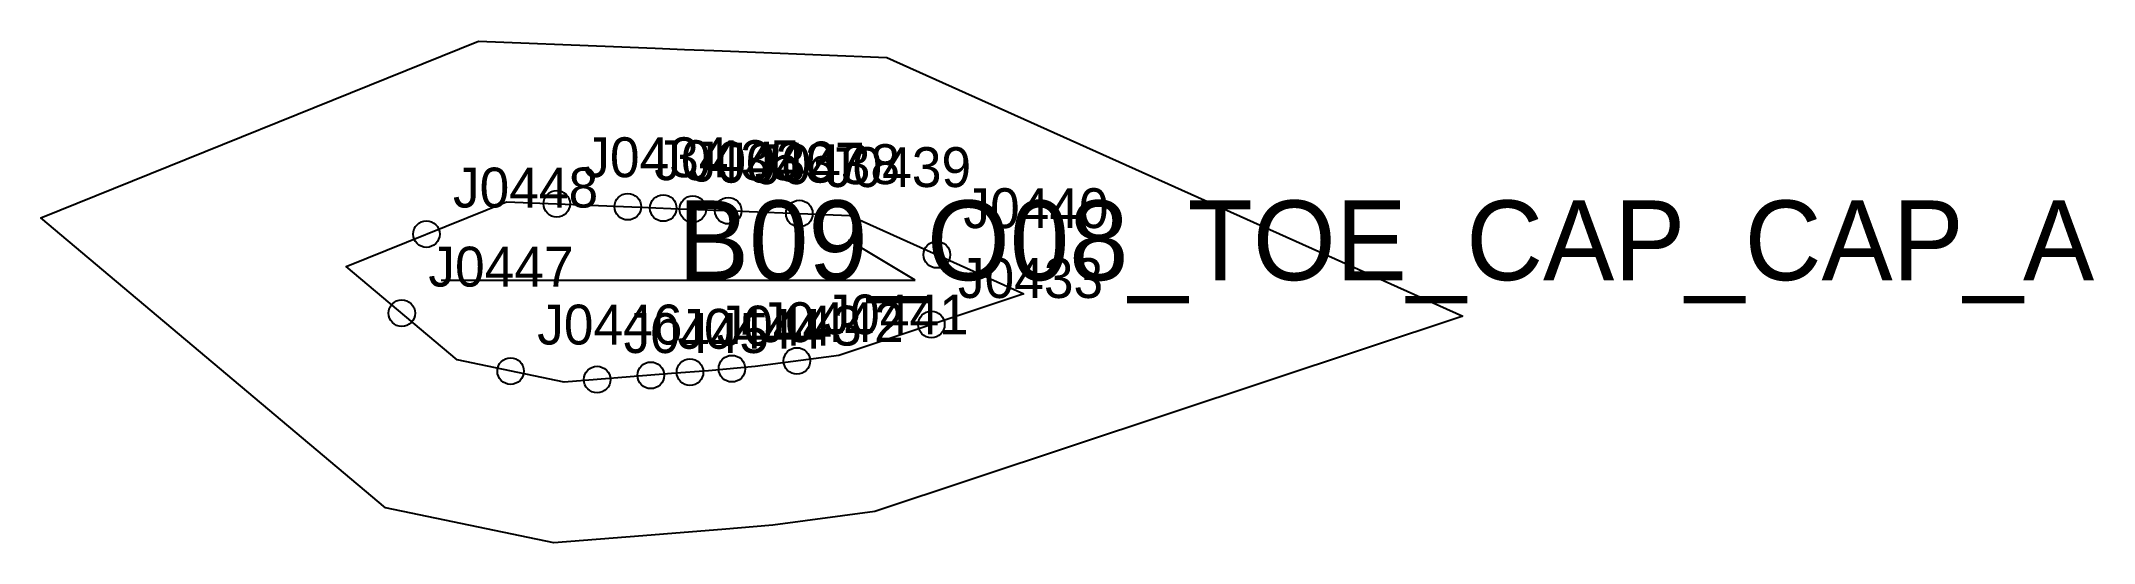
# Model space of a CAD drawing. Header units: millimetres. Extents: x -47 to 107, y -19 to 19.
import ezdxf

# ---------------------------------------------------------------- set-up
doc = ezdxf.new("R2010")
doc.units = ezdxf.units.MM
for name, color, linetype in [('CUT', 1, 'Continuous'), ('GRAIN', 3, 'Continuous'), ('LABEL', 7, 'Continuous'), ('NOTCH', 2, 'Continuous'), ('SEW', 5, 'Continuous')]:
    doc.layers.add(name, color=color, linetype=linetype)

msp = doc.modelspace()

# ---------------------------------------------------------------- linework, layer by layer
at = {"layer": 'CUT'}
msp.add_lwpolyline([(59.57, -2.12), (15.31, -16.82), (7.64, -17.85), (3.8, -18.19), (0.95, -18.42), (-2.15, -18.66), (-8.84, -19.19), (-21.53, -16.54), (-47.45, 5.28), (-14.51, 18.58), (-4.36, 18.17), (-1.23, 18.04), (0.98, 17.95), (3.2, 17.86), (6.33, 17.74), (16.21, 17.34), (59.57, -2.12)], close=True, dxfattribs=at)
at = {"layer": 'GRAIN'}
for p, q in [((18.34, 0.58), (13.34, 3.58)), ((-17.34, 0.58), (18.34, 0.58))]:
    msp.add_line(p, q, dxfattribs=at)
at = {"layer": 'NOTCH'}
for centre in [(-8.63, 6.33), (-3.28, 6.11), (-0.61, 6.01), (1.61, 5.92), (4.28, 5.81), (9.63, 5.59), (-18.44, 4.05), (19.98, 2.5), (-20.29, -1.9), (19.57, -2.76), (9.45, -5.5), (-12.1, -6.26), (-5.59, -6.9), (-1.55, -6.58), (1.4, -6.34), (4.56, -6.08)]:
    msp.add_circle(centre, 1, dxfattribs=at)
at = {"layer": 'SEW'}
msp.add_lwpolyline([(26.54, -0.45), (12.6, -5.08), (6.31, -5.92), (2.8, -6.23), (0, -6.45), (-3.1, -6.7), (-8.07, -7.1), (-16.12, -5.42), (-24.47, 1.61), (-12.41, 6.48), (-4.85, 6.18), (-1.72, 6.05), (0.5, 5.96), (2.72, 5.87), (5.85, 5.75), (13.42, 5.44)], close=True, dxfattribs=at)

# ---------------------------------------------------------------- texts
at = {"layer": 'LABEL'}
for s, height, p in [('J0434', 3, (-6.63, 8.33)), ('J0435', 3, (-1.28, 8.11)), ('J0436', 3, (1.39, 8.01)), ('J0437', 3, (3.61, 7.92)), ('J0438', 3, (6.28, 7.81)), ('J0439', 3, (11.63, 7.59)), ('J0448', 3, (-16.44, 6.05)), ('B09_O08_TOE_CAP_CAP_A', 6, (0.5, 0.58)), ('J0440', 3, (21.98, 4.5)), ('J0447', 3, (-18.29, 0.1)), ('J0433', 3, (21.57, -0.76)), ('J0446', 3, (-10.1, -4.26)), ('J0444', 3, (0.45, -4.58)), ('J0443', 3, (3.4, -4.34)), ('J0442', 3, (6.56, -4.08)), ('J0441', 3, (11.45, -3.5)), ('J0445', 3, (-3.59, -4.9))]:
    msp.add_text(s, height=height, dxfattribs=at).set_placement(p)

doc.saveas('drawing.dxf')
